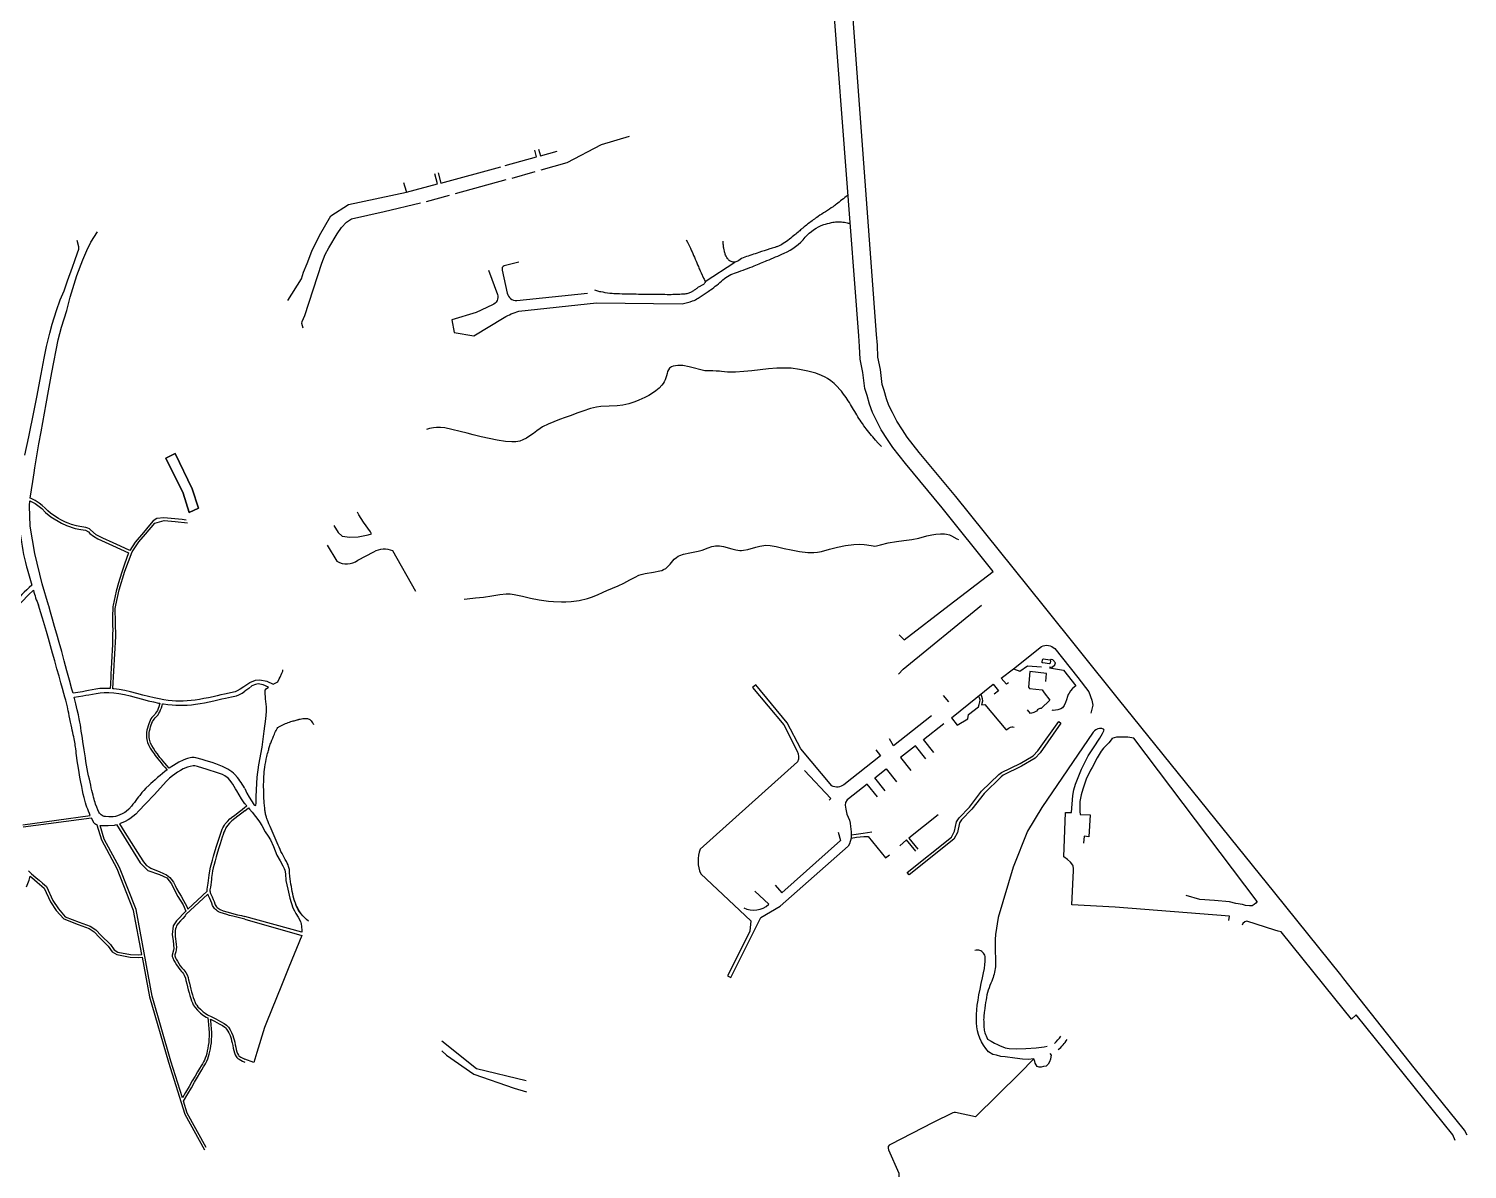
# Model space of a CAD drawing. Header units: inches. Extents: x 115195 to 116809, y 149977 to 152334.
# Drawn here: x 115895 to 116593, y 151226 to 151780 of the extents above; entities that cross this region are included whole.
import ezdxf

# ---------------------------------------------------------------- set-up
doc = ezdxf.new("R2010")
doc.units = ezdxf.units.IN
doc.header["$MEASUREMENT"] = 0
doc.layers.add('Alley', color=7, linetype='Continuous', true_color=0x005ce6)

msp = doc.modelspace()

# ---------------------------------------------------------------- linework, layer by layer
at = {"layer": 'Alley'}
for p, q in [((116102.22, 151699.88), (116126.89, 151706.67)), ((116129.68, 151707.39), (116140.89, 151710.59)), ((116088.15, 151696.09), (116099.28, 151699.05)), ((116223.47, 151657.25), (116237.82, 151666.58)), ((116341.94, 151500), (116363.38, 151516.34)), ((116338.98, 151456.15), (116341.63, 151453.02)), ((116000, 151401.85), (116000.96, 151402.52)), ((116257.52, 151364.03), (116260.74, 151360.41)), ((116254.38, 151354.75), (116247.59, 151361.21))]:
    msp.add_line(p, q, dxfattribs=at)
for points in [[(116387.54, 151500), (116345.13, 151552.8), (116327.38, 151574.17), (116321.6, 151581.56), (116319.21, 151585.16), (116316.47, 151589.43), (116314.36, 151593.61), (116312.68, 151596.95), (116311.54, 151600.21), (116310.45, 151604.23), (116309.47, 151607.22), (116308.52, 151614.45), (116307.31, 151620.49), (116307.07, 151626.24), (116306.64, 151631.46), (116289.02, 151870.43), (116285.07, 151927.22), (116284.41, 151928.81), (116284.21, 151930.29), (116283.78, 151931.24), (116280.01, 152000)], [(116363.38, 151516.34), (116338.47, 151547.36), (116320.68, 151568.77), (116314.61, 151576.52), (116312.01, 151580.46), (116308.98, 151585.16), (116306.68, 151589.74), (116304.74, 151593.57), (116303.31, 151597.66), (116302.2, 151601.76), (116301.04, 151605.3), (116300.02, 151613.04), (116298.74, 151619.46), (116298.48, 151625.7), (116298.06, 151630.8), (116280.08, 151866.05), (116279.85, 151866.54), (116279.47, 151866.86), (116278.9, 151867.05), (116278.4, 151867.08), (116257.01, 151865.25), (116257.28, 151861.89)], [(116186.52, 151727.62), (116172.89, 151723.56), (116156.31, 151714.84), (116143.69, 151711.32)], [(116126.41, 151713.44), (116141.63, 151717.67), (116140.72, 151720.95)], [(116142.6, 151721.47), (116143.51, 151718.19), (116151.63, 151720.46)], [(116093.77, 151709.94), (116095.15, 151705), (116124.27, 151712.8)], [(116076.99, 151705.28), (116077.44, 151703.67), (116078.41, 151700.59), (116093.53, 151704.67), (116092.18, 151709.5)], [(116020.75, 151647.94), (116027.45, 151658.49), (116028.44, 151661.77), (116030.17, 151665.91), (116032.44, 151671.94), (116036.14, 151679.51), (116041.65, 151689.06), (116050.36, 151694.54), (116078.41, 151700.59)], [(116028.23, 151634.54), (116027.88, 151635.64), (116027.65, 151636.73), (116027.83, 151637.76), (116029.06, 151640.65), (116037.28, 151666.03), (116039.01, 151670.37), (116040.69, 151673.57), (116044.73, 151680.35), (116046.88, 151683.41), (116049.27, 151685.98), (116051.72, 151687.66), (116067.59, 151691.21), (116085.16, 151695.33)], [(115971.42, 151541.32), (115969.55, 151541.55), (115964.14, 151542.16), (115960.62, 151542.4), (115957.27, 151542.05), (115955.5, 151541.03), (115953.62, 151538.81), (115950.8, 151535.27), (115946.62, 151530.53), (115944.08, 151526.59), (115939.52, 151528.74), (115936.08, 151530.32), (115931.01, 151532.56), (115927.7, 151534.17), (115924.96, 151536.55), (115924.45, 151537.03), (115923.69, 151537.47), (115922.67, 151537.75), (115921.79, 151537.86), (115919.83, 151538.19), (115918.14, 151538.58), (115915.84, 151539.25), (115914.24, 151539.82), (115912.92, 151540.37), (115910.67, 151541.45), (115909.39, 151542.16), (115907.75, 151543.18), (115905.66, 151544.68), (115904.23, 151545.85), (115902.94, 151547.17), (115901.58, 151548.48), (115900.14, 151549.61), (115898.1, 151550.88), (115896.21, 151551.76), (115895.7, 151551.96), (115896.32, 151555.96), (115896.98, 151560.13), (115897.64, 151564.23), (115898.03, 151566.63), (115899.98, 151578.36), (115900.98, 151584.17), (115903.4, 151597.84), (115904.56, 151604.16), (115906.21, 151612.94), (115909.31, 151628.78), (115911, 151635.07), (115913.5, 151643.04), (115915.17, 151649.61), (115918.38, 151660.05), (115921.28, 151667.66), (115923.24, 151672.19), (115925.14, 151676.22), (115928.47, 151681.38)], [(115893.2, 151572.78), (115895.06, 151581.7), (115897.59, 151594.48), (115898.87, 151601.05), (115901.02, 151612.21), (115902.5, 151619.99), (115903.61, 151625.58), (115905.19, 151632.03), (115906.45, 151636.53), (115908.53, 151643.14), (115910.3, 151648.3), (115912.25, 151652.67), (115913.89, 151657.49), (115916.25, 151664.21), (115917.39, 151667.42), (115918.69, 151671.12), (115919.34, 151672.95), (115919.34, 151673.96), (115918.61, 151677.07)], [(116309.02, 151577.1), (116307.52, 151578.69), (116306.17, 151580.17), (116305.51, 151580.92), (116304.85, 151581.68), (116304.2, 151582.44), (116303.56, 151583.21), (116302.93, 151583.99), (116302.3, 151584.77), (116301.69, 151585.56), (116301.08, 151586.35), (116300.49, 151587.16), (116299.79, 151588.15), (116299.23, 151588.98), (116298.68, 151589.82), (116298.15, 151590.66), (116297.62, 151591.51), (116297.1, 151592.37), (116296.58, 151593.22), (116296.07, 151594.08), (116295.56, 151594.95), (116295.05, 151595.81), (116294.53, 151596.66), (116294.01, 151597.52), (116293.49, 151598.38), (116292.96, 151599.22), (116292.42, 151600.06), (116291.87, 151600.9), (116291.3, 151601.72), (116290.71, 151602.53), (116289.58, 151603.98), (116288.93, 151604.75), (116287.55, 151606.22), (116286.09, 151607.61), (116284.53, 151608.88), (116282.89, 151610.01), (116281.74, 151610.67), (116279.94, 151611.54), (116277.14, 151612.6), (116273.25, 151613.69), (116269.27, 151614.5), (116265.24, 151615.02), (116262.22, 151615.17), (116258.2, 151615.06), (116254.18, 151614.73), (116250.18, 151614.3), (116246.18, 151613.84), (116242.19, 151613.44), (116238.23, 151613.18), (116234.31, 151613.2), (116231.39, 151613.49), (116230.42, 151613.63), (116228.78, 151613.62), (116227.12, 151613.75), (116223.34, 151613.82), (116215.65, 151615.74), (116212.67, 151616.41), (116210.13, 151616.34), (116209.04, 151616.23), (116207.99, 151616.03), (116207.04, 151615.7), (116206.14, 151615.09), (116205.6, 151614.35), (116205.23, 151613.45), (116204.96, 151612.45), (116204.72, 151611.41), (116204.44, 151610.37), (116204.07, 151609.41), (116203.61, 151608.51), (116203.08, 151607.67), (116202.47, 151606.88), (116201.09, 151605.42), (116199.53, 151604.11), (116197.83, 151602.92), (116196.04, 151601.83), (116194.18, 151600.84), (116191.32, 151599.52), (116189.3, 151598.73), (116186.41, 151597.83), (116183.49, 151597.21), (116180.79, 151596.89), (116176.78, 151596.69), (116172.79, 151596.43), (116170.75, 151596.13), (116167.84, 151595.45), (116164.03, 151594.26), (116161.19, 151593.24), (116158.36, 151592.18), (116155.54, 151591.12), (116152.75, 151590.1), (116149.93, 151589.06), (116147.16, 151587.92), (116144.49, 151586.55), (116143.36, 151585.84), (116141.68, 151584.67), (116140.03, 151583.45), (116138.39, 151582.25), (116136.71, 151581.15), (116134.97, 151580.24), (116133.48, 151579.7), (116132.53, 151579.49), (116131.55, 151579.36), (116129.55, 151579.3), (116126.49, 151579.53), (116122.48, 151580.14), (116118.56, 151580.92), (116114.68, 151581.79), (116110.82, 151582.75), (116107.83, 151583.54), (116096.98, 151586.14), (116095.01, 151586.34), (116093.06, 151586.35), (116091.58, 151586.2), (116089.67, 151585.81), (116088.13, 151585.36)], [(115904.64, 151500), (115901.6, 151510.33), (115897.96, 151525.18), (115895.68, 151538.44), (115895.43, 151548.25), (115895.55, 151550.62), (115898.21, 151549.4), (115901.45, 151546.91), (115903.13, 151545.09), (115905.82, 151542.93), (115910.99, 151539.83), (115913.42, 151538.75), (115917.63, 151537.32), (115920.37, 151536.77), (115922.53, 151536.45), (115923.98, 151535.69), (115924.65, 151534.84), (115926.41, 151533.48), (115928.53, 151532.21), (115930.42, 151531.4), (115935.75, 151529.05), (115943.52, 151525.41), (115941.44, 151519.93), (115939.98, 151515.58), (115938.57, 151510.84), (115937.51, 151506.82), (115936, 151500)], [(116043.14, 151538.69), (116045.2, 151535.24), (116047.21, 151533.55), (116050.85, 151533.05), (116054.98, 151533.22), (116059.78, 151534.14), (116061.44, 151534.59), (116060.96, 151535.57), (116057.59, 151540.29), (116055.23, 151543.83), (116054.58, 151545.13)], [(116043.14, 151538.69), (116045.2, 151535.24), (116047.21, 151533.55), (116050.85, 151533.05), (116054.98, 151533.22), (116059.78, 151534.14), (116061.44, 151534.59), (116060.96, 151535.57), (116057.59, 151540.29), (116055.23, 151543.83), (116054.58, 151545.13)], [(115937.33, 151500), (115938.94, 151507.42), (115941.66, 151516.55), (115945.16, 151525.85), (115948.5, 151530.77), (115951.79, 151534.43), (115956.24, 151539.88), (115960.74, 151541.08), (115966.17, 151540.65), (115972.09, 151539.93)], [(116106.38, 151502.88), (116107.93, 151503.12), (116111.91, 151503.51), (116115.87, 151503.95), (116119.84, 151504.61), (116123.81, 151505.25), (116126.78, 151505.51), (116128.82, 151505.44), (116130.78, 151505.17), (116134.7, 151504.33), (116138.62, 151503.39), (116142.8, 151502.62), (116147.47, 151501.94), (116149.78, 151501.83), (116153.77, 151501.61), (116155.76, 151501.6), (116158.38, 151501.77), (116162.35, 151502.35), (116166.26, 151503.25), (116168.35, 151503.92), (116171.13, 151505.05), (116173.87, 151506.27), (116175.78, 151507.13), (116178.54, 151508.3), (116181.3, 151509.48), (116184.02, 151510.74), (116186.84, 151512.27), (116189.49, 151513.69), (116191.31, 151514.51), (116192.4, 151514.9), (116194.36, 151515.39), (116198.44, 151516.04), (116201.41, 151516.62), (116202.35, 151516.91), (116203.24, 151517.27), (116204.32, 151517.89), (116205.08, 151518.5), (116206.45, 151519.97), (116207.11, 151520.76), (116207.77, 151521.54), (116208.45, 151522.29), (116209.5, 151523.22), (116210.31, 151523.74), (116211.17, 151524.16), (116213.02, 151524.79), (116215.98, 151525.44), (116220.03, 151526.21), (116222, 151526.73), (116224.88, 151527.8), (116226.77, 151528.47), (116227.71, 151528.71), (116228.52, 151528.83), (116229.48, 151528.87), (116230.45, 151528.8), (116232.41, 151528.45), (116236.37, 151527.39), (116238.36, 151526.9), (116240.33, 151526.61), (116241.17, 151526.59), (116242.15, 151526.65), (116244.11, 151527.01), (116248, 151528.16), (116249.95, 151528.69), (116252.01, 151529.04), (116252.99, 151529.09), (116254.95, 151528.97), (116257.91, 151528.48), (116261.86, 151527.57), (116265.28, 151526.81), (116269.28, 151526.12), (116273.28, 151525.67), (116276.25, 151525.57), (116278.07, 151525.7), (116280.01, 151526.05), (116283.86, 151527.14), (116287.68, 151528.23), (116291.64, 151529.03), (116295.63, 151529.55), (116298.63, 151529.67), (116300.62, 151529.54), (116301.99, 151529.3), (116304.96, 151528.76), (116305.65, 151528.74), (116306.63, 151528.81), (116308.58, 151529.25), (116312.39, 151530.26), (116316.33, 151530.96), (116319.86, 151531.42), (116323.83, 151531.95), (116327.19, 151532.62), (116331.05, 151533.67), (116333.5, 151534.24), (116335.48, 151534.56), (116337.69, 151534.71), (116339.71, 151534.62), (116340.7, 151534.48), (116342.17, 151534.09), (116343.09, 151533.71), (116345.73, 151532.27), (116346.44, 151531.89)], [(115890.08, 151500), (115891.59, 151501.65), (115894.93, 151505.11), (115897.28, 151507.28)], [(115892.14, 151393.43), (115924.92, 151397.82), (115924.47, 151398.88), (115924.04, 151399.92), (115923.64, 151400.94), (115923.27, 151401.94), (115922.92, 151402.94), (115922.59, 151404.01), (115922.23, 151405.25), (115921.87, 151406.68), (115921.5, 151408.28), (115921.12, 151410.06), (115920.72, 151412.02), (115920.31, 151414.15), (115919.9, 151416.46), (115919.5, 151418.76), (115919.14, 151420.84), (115918.83, 151422.71), (115918.57, 151424.37), (115918.35, 151425.82), (115918.18, 151427.06), (115918.05, 151428.08), (115917.97, 151428.9), (115917.82, 151430.36), (115917.73, 151431.11), (115917.62, 151431.89), (115917.49, 151432.68), (115917.35, 151433.49), (115917.2, 151434.32), (115917.03, 151435.17), (115916.85, 151436.07), (115916.64, 151437.05), (115916.42, 151438.12), (115916.18, 151439.28), (115915.92, 151440.52), (115915.64, 151441.85), (115915.34, 151443.26), (115915.03, 151444.75), (115914.72, 151446.22), (115914.44, 151447.54), (115914.19, 151448.7), (115913.97, 151449.72), (115913.78, 151450.58), (115913.49, 151451.87), (115912.97, 151453.85), (115912.58, 151455.3), (115912.05, 151457.18), (115911.41, 151459.51), (115910.64, 151462.28), (115909.74, 151465.49), (115908.72, 151469.15), (115907.64, 151472.97), (115906.59, 151476.68), (115905.56, 151480.29), (115904.56, 151483.79), (115903.58, 151487.18), (115902.62, 151490.46), (115901.68, 151493.63), (115900.76, 151496.7), (115899.89, 151499.6), (115899.78, 151500)], [(115916.52, 151457.27), (115916, 151459.28), (115914.87, 151463.52), (115913.59, 151468.2), (115912.28, 151472.99), (115911.02, 151477.53), (115909.82, 151481.84), (115908.68, 151485.9), (115907.6, 151489.72), (115906.58, 151493.29), (115905.62, 151496.63), (115904.72, 151499.73), (115904.64, 151500)], [(115936, 151500), (115935.93, 151499.3), (115935.78, 151497.54), (115935.7, 151495.75), (115935.68, 151493.94), (115935.71, 151492.11), (115935.76, 151490.19), (115935.77, 151488.1), (115935.76, 151485.86), (115935.72, 151483.45), (115935.65, 151480.88), (115935.54, 151478.15), (115935.41, 151475.25), (115935.25, 151472.2), (115935.09, 151469.25), (115934.94, 151466.68), (115934.82, 151464.49), (115934.72, 151462.67), (115934.64, 151461.23), (115934.58, 151460.17), (115934.54, 151459.59), (115931.7, 151459.62), (115929.58, 151459.49), (115927.59, 151459.21), (115925.75, 151458.86), (115924.05, 151458.55), (115922.48, 151458.27), (115921.06, 151458.01), (115916.52, 151457.27)], [(116000, 151460.81), (115999.49, 151460.42), (115997.73, 151459.19), (115996.29, 151458.37), (115995.17, 151457.95), (115990.03, 151456.8), (115988.35, 151456.43), (115986.5, 151456.02), (115984.49, 151455.58), (115982.32, 151455.1), (115980.1, 151454.65), (115977.95, 151454.26), (115975.87, 151453.94), (115973.86, 151453.7), (115971.92, 151453.52), (115970.04, 151453.42), (115968.24, 151453.38), (115966.5, 151453.42), (115964.71, 151453.55), (115962.75, 151453.77), (115960.62, 151454.09), (115958.33, 151454.51), (115955.86, 151455.03), (115953.23, 151455.65), (115950.43, 151456.37), (115947.46, 151457.18), (115944.48, 151457.97), (115941.64, 151458.61), (115938.94, 151459.09), (115936.38, 151459.42), (115935.84, 151459.46), (115935.85, 151459.58), (115937.26, 151484.73), (115937.06, 151498.34), (115937.33, 151500)], [(116317.33, 151466.45), (116319.58, 151469), (116357.64, 151500)], [(116317.66, 151485.58), (116320.16, 151483.17), (116341.94, 151500)], [(116500, 151360.33), (116424.18, 151454.38), (116387.54, 151500)], [(116393.19, 151478.95), (116404.35, 151464.85), (116409.76, 151457.89), (116411.24, 151453.95), (116411.66, 151451.43), (116410.68, 151447.64)], [(116000, 151460.81), (116002.33, 151462.49), (116005.07, 151463.63), (116007.23, 151463.81), (116010.64, 151463.05), (116013.69, 151461.67), (116014.92, 151462.3), (116016.02, 151462.76), (116016.68, 151464.19), (116017.1, 151465.1), (116017.96, 151466.99), (116018.1, 151467.3), (116018.33, 151468.03), (116018.33, 151468.58)], [(116000, 151460.81), (116002.33, 151462.49), (116005.07, 151463.63), (116007.23, 151463.81), (116010.64, 151463.05), (116013.69, 151461.67), (116014.92, 151462.3), (116016.02, 151462.76), (116016.68, 151464.19), (116017.1, 151465.1), (116017.96, 151466.99), (116018.1, 151467.3), (116018.33, 151468.03), (116018.33, 151468.58)], [(116373.14, 151469.06), (116376.29, 151467.9), (116379.97, 151470.62), (116386.83, 151470.02)], [(116388.81, 151462.99), (116389.16, 151466.85), (116381.11, 151467.73), (116380.38, 151460.21), (116380.87, 151459.53), (116387.13, 151458.92), (116388.06, 151457.49), (116390.76, 151453.95), (116386.55, 151449.91), (116385.97, 151449.81), (116385.3, 151449.57), (116384.78, 151449.19), (116384.27, 151448.54), (116382.99, 151447.87), (116381.43, 151447.34), (116379.93, 151449.21)], [(116390.62, 151469.54), (116397.42, 151468.41), (116403.39, 151460.84), (116401.78, 151459.51), (116400.89, 151458.37), (116400.24, 151457.33), (116399.78, 151456.59), (116399.46, 151455.72), (116398.91, 151453.97), (116398.5, 151452.77), (116397.83, 151451.35), (116396.96, 151450.24), (116396.12, 151449.74), (116394.73, 151449.26), (116392.43, 151448.9), (116391.89, 151448.96)], [(116390.72, 151470.13), (116391.98, 151469.92), (116393.32, 151470.99), (116393.54, 151471.95), (116392.27, 151473.54), (116391.5, 151473.67), (116391, 151473.35)], [(116000, 151411), (116000.96, 151408.72), (116002.02, 151406.72), (116004.31, 151403.18), (116004.73, 151402.86), (116005.09, 151402.8), (116005.22, 151402.86), (116005.36, 151403.13), (116005.45, 151403.7), (116005.47, 151405.1), (116005.49, 151407.17), (116005.7, 151413.38), (116005.88, 151416.5), (116006.81, 151422.42), (116008.4, 151431.04), (116009.37, 151438.83), (116010.06, 151444.76), (116010.44, 151448.35), (116010.53, 151449.39), (116010.46, 151450.65), (116009.97, 151454.51), (116009.77, 151457.86), (116009.84, 151458.78), (116010.27, 151459.46), (116011.4, 151460.26), (116008.82, 151461.41), (116006.47, 151461.88), (116005.12, 151461.52), (116003.42, 151460.82), (116001.84, 151459.53), (116000, 151458.32)], [(116343.02, 151445.23), (116363.37, 151461.7), (116365.89, 151458.43), (116363.79, 151456.75)], [(116000, 151411), (115999.74, 151411.31), (115999.22, 151412.13), (115998.7, 151413.03), (115998.15, 151413.89), (115997.59, 151414.73), (115997, 151415.53), (115996.39, 151416.29), (115995.09, 151417.74), (115994.41, 151418.41), (115993.64, 151419.06), (115992.72, 151419.72), (115991.65, 151420.36), (115990.43, 151421.01), (115989.06, 151421.65), (115987.54, 151422.29), (115985.87, 151422.93), (115984.05, 151423.56), (115982.24, 151424.15), (115980.63, 151424.66), (115979.21, 151425.1), (115976.09, 151425.92), (115975.42, 151426.03), (115974.95, 151426.07), (115974.18, 151426.02), (115973.36, 151425.91), (115972.07, 151425.61), (115971.13, 151425.3), (115969.99, 151424.82), (115967.88, 151423.72), (115965.28, 151422.17), (115963.28, 151420.8), (115962.09, 151422.15), (115961.15, 151423.24), (115960.28, 151424.26), (115959.48, 151425.22), (115958.74, 151426.12), (115958.08, 151426.97), (115957.47, 151427.75), (115956.46, 151429.16), (115955.58, 151430.5), (115954.83, 151431.8), (115954.21, 151433.05), (115953.95, 151433.65), (115953.74, 151434.28), (115953.58, 151434.95), (115953.49, 151435.68), (115953.45, 151436.45), (115953.48, 151437.28), (115953.57, 151438.15), (115953.72, 151439.07), (115953.93, 151440.04), (115954.19, 151441.01), (115954.47, 151441.9), (115954.79, 151442.71), (115955.14, 151443.46), (115955.52, 151444.14), (115955.94, 151444.74), (115956.38, 151445.28), (115957.34, 151446.22), (115957.8, 151446.81), (115958.24, 151447.5), (115958.66, 151448.3), (115959.06, 151449.21), (115959.44, 151450.22), (115959.8, 151451.34), (115960.03, 151452.16), (115960.41, 151452.09), (115962.57, 151451.77), (115964.58, 151451.55), (115966.42, 151451.42), (115968.22, 151451.38), (115970.09, 151451.42), (115972.01, 151451.52), (115974.01, 151451.7), (115976.06, 151451.94), (115978.19, 151452.26), (115980.37, 151452.66), (115982.62, 151453.12), (115984.83, 151453.61), (115986.88, 151454.06), (115988.77, 151454.48), (115990.5, 151454.86), (115992.08, 151455.21), (115993.51, 151455.53), (115995.88, 151456.06), (115997.08, 151456.5), (115998.6, 151457.35), (116000, 151458.32)], [(116343.02, 151445.23), (116345.78, 151441.78), (116350.93, 151444.88), (116351.34, 151446.85), (116356.11, 151450.68), (116356.49, 151451.77), (116356.85, 151453.05), (116356.99, 151454.1), (116356.71, 151455), (116356.24, 151455.93)], [(116357.28, 151456.77), (116357.72, 151455.8), (116358.04, 151454.76), (116358.09, 151453.35), (116357.63, 151451.65), (116359.33, 151451.85), (116369.49, 151439.6), (116369.64, 151439.53), (116369.98, 151439.6), (116370.66, 151440.19), (116371.12, 151440.49), (116371.74, 151440.78), (116372.41, 151440.92), (116372.93, 151440.91), (116373.5, 151440.7)], [(116333.33, 151446.31), (116314.86, 151431.78), (116313.01, 151435.07)], [(116334.48, 151428.49), (116329.5, 151434.76), (116339.43, 151442.55)], [(116477.78, 151346.97), (116478.13, 151349.07), (116422.5, 151353.43), (116401.46, 151354.53), (116402.32, 151371.24), (116402.3, 151372.19), (116402.13, 151373.34), (116402.03, 151373.81), (116400.84, 151375.25), (116399.44, 151376.44), (116397.56, 151377.87), (116398.4, 151399.35), (116401.36, 151399.35), (116401.99, 151407.6), (116402.55, 151410.34), (116403.24, 151413.04), (116406.24, 151420.34), (116409.39, 151426.81), (116412.01, 151430.67), (116415.15, 151435.48), (116416.4, 151437.64), (116417.19, 151439.27)], [(116421.08, 151435.32), (116419.54, 151433.23), (116416.93, 151430.5), (116415.77, 151429.14), (116413.84, 151425.81), (116411.37, 151421.13), (116410.56, 151419.87), (116408.4, 151415.6), (116406.78, 151410.64), (116406, 151407.96), (116405.35, 151404.65), (116405.38, 151399.76), (116405.5, 151398.38), (116410.45, 151398.19), (116409.81, 151387.48), (116407.43, 151387.92), (116407.18, 151384.43)], [(116491.42, 151356.07), (116431.66, 151435.43), (116428.71, 151435.88), (116425.66, 151435.93), (116423.13, 151435.88), (116420.97, 151435.22)], [(116330.63, 151425.45), (116325.62, 151431.79), (116318.33, 151425.97), (116323.31, 151419.67)], [(116000, 151403.62), (115999.03, 151405), (115998.36, 151406), (115997.13, 151407.97), (115996.01, 151409.91), (115995.49, 151410.83), (115994.07, 151413.16), (115993.65, 151413.79), (115992.86, 151414.83), (115991.83, 151415.94), (115990.25, 151417.18), (115989.08, 151417.72), (115986.71, 151418.59), (115981.72, 151420.25), (115976.99, 151421.69), (115975.7, 151421.95), (115974.88, 151421.94), (115973.33, 151421.65), (115972.09, 151421.29), (115970.08, 151420.49), (115968.7, 151419.78), (115967.31, 151418.93), (115965.93, 151417.97), (115964.78, 151417.15), (115963.29, 151416), (115962.39, 151415.09), (115961.77, 151414.43), (115956.03, 151408.13), (115951.77, 151403.49), (115948.54, 151400.11), (115946.97, 151398.56), (115945.58, 151397.37), (115944.12, 151396.32), (115943.36, 151395.85), (115941.79, 151395.02), (115939.05, 151393.86), (115941.66, 151389.59), (115947.76, 151379.85), (115950.36, 151375.93), (115951.23, 151374.74), (115952.25, 151373.65), (115953.25, 151372.9), (115954.37, 151372.25), (115956.3, 151371.43), (115958.27, 151370.72), (115960.52, 151369.77), (115961.95, 151369.02), (115962.78, 151368.43), (115963.53, 151367.75), (115964.2, 151367), (115965.29, 151365.45), (115966.09, 151363.96), (115966.82, 151362.46), (115967.91, 151360.47), (115968.96, 151358.67), (115970.17, 151356.63), (115971.03, 151355.1), (115971.79, 151353.63), (115972.23, 151352.36)], [(116271.7, 151419.76), (116284.5, 151406.16), (116283.6, 151405.32)], [(116310.9, 151409.87), (116305.91, 151416.19), (116311.43, 151420.54), (116316.42, 151414.23)], [(116307.14, 151406.9), (116302.08, 151413.18), (116293.1, 151406.03), (116292.49, 151405.44), (116291.63, 151404.19), (116291.51, 151402.9), (116291.78, 151400.96), (116292.32, 151398.55), (116293.54, 151395.56), (116293.88, 151394.19), (116294.08, 151392.58), (116294.39, 151389.96), (116294.33, 151386.87), (116293.57, 151384.07), (116292.87, 151382.96)], [(115972.23, 151352.36), (115981.67, 151361.12), (115981.71, 151362.1), (115981.89, 151363.14), (115982.16, 151364.98), (115982.56, 151368.91), (115982.73, 151370.01), (115983.32, 151372.75), (115984.22, 151376.2), (115984.79, 151378.19), (115986.08, 151382.52), (115986.69, 151384.48), (115987.76, 151387.79), (115988.64, 151390.29), (115989, 151391.23), (115989.32, 151391.97), (115990.02, 151393.24), (115990.44, 151393.85), (115991.46, 151395.04), (115992.69, 151396.19), (115994.13, 151397.32), (115994.93, 151397.93), (115996.68, 151399.28), (115998.63, 151400.79), (116000, 151401.85)], [(116000, 151400.21), (115998.44, 151399), (115996.62, 151397.6), (115995.02, 151396.37), (115993.64, 151395.28), (115992.47, 151394.2), (115991.51, 151393.07), (115990.75, 151391.92), (115990.16, 151390.63), (115989.81, 151389.73), (115989.41, 151388.62), (115988.97, 151387.31), (115988.47, 151385.79), (115987.92, 151384.07), (115987.33, 151382.14), (115986.68, 151380.01), (115986.05, 151377.87), (115985.49, 151375.9), (115985.01, 151374.11), (115984.6, 151372.49), (115984.27, 151371.05), (115984.02, 151369.78), (115983.84, 151368.7), (115983.74, 151367.78), (115983.68, 151366.98), (115983.53, 151365.51), (115983.38, 151364.22), (115983.21, 151363.11), (115983.01, 151361.72), (115983.01, 151361.28), (115983.06, 151360.85), (115983.14, 151360.43), (115983.26, 151360.03), (115983.41, 151359.63), (115984.03, 151358.44), (115984.62, 151357.07), (115984.99, 151356.06), (115985.36, 151354.99), (115985.6, 151354.49), (115985.89, 151354.03), (115986.22, 151353.6), (115986.59, 151353.21), (115987.01, 151352.85), (115987.48, 151352.53), (115987.99, 151352.24), (115989.44, 151351.65), (115993.05, 151350.57), (115994.64, 151350.15), (115996.42, 151349.71), (115998.39, 151349.25), (116000, 151348.86)], [(116000, 151400.21), (116001.78, 151401.56), (116002.27, 151400.98), (116003.5, 151399.48), (116006.79, 151395.29), (116007.12, 151394.84), (116008.2, 151393.01), (116009.87, 151389.97), (116011.29, 151387.86), (116012.48, 151386.07), (116013.88, 151382.84), (116015.55, 151378.68), (116017.13, 151375.83), (116018.46, 151373.42), (116019.08, 151372.14), (116019.4, 151371.38), (116019.69, 151369.54), (116019.89, 151366.3), (116020.77, 151362.07), (116021.86, 151357.81), (116023.31, 151353.08), (116023.98, 151351.52), (116024.71, 151350.29), (116025.79, 151348.53), (116026.94, 151346.41), (116027.21, 151345.78), (116027.3, 151345.38), (116027.6, 151342.25), (116027.65, 151341.25), (116000, 151348.86)], [(116336.65, 151398.28), (116322.3, 151386.93), (116326.77, 151381.46)], [(115894.94, 151370.98), (115896.38, 151369.63), (115897.4, 151368.72), (115898.62, 151367.65), (115900.05, 151366.43), (115901.68, 151365.04), (115903.62, 151363.41), (115906.77, 151356.58), (115909.42, 151352.59), (115912.77, 151348.75), (115919.51, 151346.14), (115924.87, 151344.18), (115927.65, 151342.34), (115930.25, 151339.63), (115934.66, 151335.22), (115936.48, 151332.67), (115938.33, 151331.54), (115944.43, 151330.43), (115948.49, 151330.16), (115949.86, 151330.32), (115945.89, 151351.8), (115937.97, 151372.05), (115930.47, 151385.87), (115928.32, 151393.26), (115928.18, 151393.3), (115927.63, 151393.52), (115927.15, 151393.81), (115926.76, 151394.15), (115925.49, 151396.56), (115892.38, 151392.15)], [(116287.98, 151389.8), (116289.21, 151385.76), (116260.74, 151360.41)], [(116294.33, 151386.85), (116297.01, 151387.29), (116300.46, 151387.73), (116302.63, 151387.68), (116310.99, 151377.31), (116312.95, 151378.86)], [(116294.36, 151388.47), (116296.78, 151388.87), (116300.22, 151389.31), (116304.37, 151390)], [(116325.77, 151380.64), (116321.29, 151386.12), (116318.06, 151383.12)], [(116250.47, 151348.32), (116259.95, 151353.81), (116292.87, 151382.96)], [(115893.92, 151363.17), (115895.15, 151366.45), (115895.71, 151368.48), (115896.5, 151367.78), (115899.18, 151365.46), (115902.56, 151362.6), (115905.63, 151355.94), (115908.39, 151351.8), (115912, 151347.65), (115919.06, 151344.92), (115924.28, 151343.01), (115926.81, 151341.34), (115929.32, 151338.72), (115933.66, 151334.38), (115935.58, 151331.7), (115937.85, 151330.31), (115944.27, 151329.14), (115948.52, 151328.86), (115950.1, 151329.04), (115953.66, 151309.79), (115962.8, 151278.18), (115970.77, 151252.86), (115980.31, 151235.52)], [(116000, 151347.52), (115994.17, 151348.93), (115992.56, 151349.36), (115991.13, 151349.76), (115987.93, 151350.85), (115987.23, 151351.17), (115986.65, 151351.5), (115986.11, 151351.86), (115985.63, 151352.26), (115985.21, 151352.7), (115984.83, 151353.17), (115984.51, 151353.68), (115984.24, 151354.22), (115983.84, 151355.39), (115983.43, 151356.5), (115983.01, 151357.51), (115982.33, 151358.87), (115982.11, 151359.3), (115981.94, 151359.73), (115971.34, 151349.75), (115970.95, 151349.22), (115969.76, 151347.9), (115968.72, 151346.76), (115967.59, 151345.44), (115966.95, 151344.57), (115966.8, 151344.28), (115966.54, 151343.62), (115966.34, 151342.85), (115966.19, 151341.99), (115966.08, 151340.67), (115966.08, 151339.84), (115966.15, 151339.07), (115966.32, 151337.94), (115966.48, 151336.67), (115966.61, 151335.25), (115966.69, 151333.96), (115966.67, 151332.88), (115966.64, 151332.72), (115966.37, 151331.68), (115965.98, 151330.24), (115965.91, 151329.89), (115965.94, 151329.69), (115966.34, 151328.79), (115966.68, 151328.09), (115967.22, 151327.11), (115967.85, 151326.03), (115968.59, 151324.94), (115969.43, 151323.93), (115970.31, 151322.96), (115970.83, 151322.29), (115971.29, 151321.59), (115971.87, 151320.52), (115972.4, 151319.29), (115972.44, 151319.14), (115972.66, 151318.02), (115973.03, 151316.44), (115973.37, 151315.03), (115973.73, 151313.61), (115974.11, 151312.21), (115974.49, 151310.85), (115974.88, 151309.53), (115975.27, 151308.38), (115975.82, 151307.01), (115976.17, 151306.34), (115976.59, 151305.72), (115977.17, 151305.02), (115978.34, 151303.8), (115979.75, 151302.51), (115980.61, 151301.85), (115981.74, 151301.17), (115983.88, 151300.2), (115985.87, 151299.16), (115988.16, 151297.89), (115989.83, 151296.92), (115991.06, 151296.1), (115991.53, 151295.63), (115992.03, 151295.03), (115992.81, 151293.84), (115993.55, 151292.45), (115994.15, 151290.98), (115994.48, 151289.96), (115994.77, 151288.89), (115995.04, 151287.77), (115995.3, 151286.59), (115995.55, 151285.37), (115995.81, 151284.19), (115996.11, 151283.17), (115996.46, 151282.29), (115996.84, 151281.56), (115997.1, 151281.22), (115997.51, 151280.87), (115998.05, 151280.51), (116000, 151279.52)], [(116491.42, 151356.07), (116490.85, 151355.33), (116490.11, 151354.6), (116489.09, 151354), (116487.84, 151353.94), (116485.9, 151354.2), (116484.36, 151354.61), (116481.16, 151355.19), (116478.05, 151355.94), (116470.78, 151356.6), (116463.65, 151357.08), (116456.97, 151359.01)], [(116593.49, 151242.67), (116592.12, 151245.13), (116567.79, 151275.33), (116533.57, 151318.5), (116532.08, 151320.54), (116500, 151360.33)], [(116000, 151347.52), (116027.65, 151339.56), (116021.31, 151324.18), (116017.71, 151315.33), (116010.52, 151297.43), (116009.51, 151294.92), (116005.78, 151282.81), (116004.32, 151277.87), (116000, 151279.52)], [(116245.16, 151341.73), (116237, 151325.37), (116234.32, 151320), (116235.94, 151319.19), (116250.47, 151348.32)], [(116500, 151342.27), (116486.43, 151346.58), (116485.47, 151346.31), (116484.57, 151345.46), (116484.14, 151344.57)], [(116587.67, 151240.11), (116586.55, 151242.86), (116539.61, 151301.04), (116537.36, 151299.02), (116529.25, 151309.07), (116503.13, 151341.43), (116501.65, 151341.74), (116500, 151342.27)], [(116390.82, 151282.28), (116391.39, 151281.46), (116391.35, 151280.63), (116391.16, 151279.53), (116390.67, 151278.28), (116390.05, 151277.09), (116389.11, 151276.19), (116387.82, 151275.93), (116386.61, 151275.74), (116385.6, 151275.74), (116384.72, 151275.97), (116384.26, 151276.76), (116383.73, 151277.63), (116383.46, 151278.39), (116383.09, 151279.68), (116380.36, 151279.46), (116377.53, 151279.61), (116373.8, 151280.04), (116369.11, 151280.68), (116366.95, 151280.94), (116364.99, 151281.47), (116363.22, 151281.9), (116360.98, 151283.13), (116359.73, 151284.71), (116358.63, 151286.34), (116357.68, 151288.02), (116356.88, 151289.74), (116356.24, 151291.52), (116355.76, 151293.34), (116355.42, 151295.21), (116355.24, 151297.13), (116355.19, 151299.13), (116355.23, 151301.24), (116355.37, 151303.47), (116355.61, 151305.81), (116355.95, 151308.27), (116356.39, 151310.84), (116356.92, 151313.53), (116357.55, 151316.33), (116358.18, 151319.04), (116358.68, 151321.47), (116359.06, 151323.62), (116359.33, 151325.48), (116359.47, 151327.06), (116359.5, 151328.35), (116359.41, 151329.36), (116359.19, 151330.08), (116358.9, 151330.63), (116358.57, 151331.1), (116358.19, 151331.51), (116357.78, 151331.86), (116357.32, 151332.13), (116356.83, 151332.34), (116356.29, 151332.47), (116355.72, 151332.54), (116355.08, 151332.52), (116354.39, 151332.37)], [(115981.18, 151236.63), (115971.97, 151253.37), (115970.14, 151259.2), (115972.19, 151262.7), (115973.97, 151265.72), (115975.55, 151268.4), (115976.94, 151270.75), (115978.13, 151272.76), (115979.13, 151274.44), (115979.94, 151275.79), (115980.55, 151276.8), (115981.05, 151277.68), (115981.51, 151278.64), (115981.94, 151279.67), (115982.32, 151280.78), (115982.67, 151281.96), (115982.98, 151283.22), (115983.26, 151284.55), (115983.5, 151285.96), (115983.68, 151287.46), (115983.8, 151289.04), (115983.86, 151290.72), (115983.85, 151292.49), (115983.77, 151294.36), (115983.62, 151296.31), (115983.41, 151298.36), (115983.33, 151299.02), (115985.27, 151298.01), (115987.49, 151296.78), (115989.09, 151295.85), (115990.19, 151295.12), (115990.6, 151294.72), (115991.03, 151294.19), (115991.72, 151293.13), (115992.18, 151292.3), (115992.77, 151290.98), (115993.24, 151289.55), (115993.52, 151288.52), (115993.79, 151287.42), (115994.05, 151286.24), (115994.3, 151284.98), (115994.58, 151283.75), (115994.92, 151282.64), (115995.33, 151281.65), (115995.79, 151280.78), (115996.1, 151280.38), (115996.57, 151279.96), (115997.17, 151279.53), (115998.81, 151278.64), (116000, 151278.11)], [(116136.57, 151269.05), (116112.36, 151274.94), (116095.57, 151288.25)], [(116095.59, 151283.57), (116097.87, 151281.43), (116111.15, 151272.33), (116130.7, 151265.41), (116136.74, 151263.72)]]:
    msp.add_lwpolyline(points, dxfattribs=at)
for points in [[(116292.83, 151699.22), (116292.6, 151699.03, -0.003606), (116287.19, 151694.71, -0.01246), (116285.59, 151693.51, -0.018481), (116281.9, 151691.09, 0.018665), (116278.26, 151688.7, 0.006346), (116273.69, 151685.37, 0.012941), (116271.52, 151683.65, 0.004008), (116270.25, 151682.58, -0.002958), (116268.54, 151681.12, -0.004792), (116266.43, 151679.38, -0.003671), (116263.64, 151677.16, -0.032455), (116260.64, 151675.11, -0.053508), (116258.63, 151674.19, -0.007537), (116257.23, 151673.74, 0.004443), (116254.85, 151673.01, 0.003071), (116249.5, 151671.26, 0.002392), (116242.67, 151668.95, 0.079022), (116239.78, 151667.41, -0.122453), (116237.82, 151666.58, -0.080487), (116237, 151666.58, -0.068886), (116236.1, 151666.86, -0.047036), (116235.17, 151667.4, -0.060393), (116234.55, 151667.98, -0.032449), (116233.95, 151668.78, -0.043965), (116233.6, 151669.44, -0.023202), (116233.23, 151670.46, -0.016865), (116232.82, 151671.89, -0.015781), (116232.53, 151673.29, -0.011071), (116232.22, 151675.3, -0.035461), (116232.2, 151675.69, -0.013635), (116232.24, 151676.73)], [(116212.29, 151646.3, 0.032485), (116217.36, 151647.76, 0.057837), (116220.02, 151649.08, 0.003395), (116223.87, 151651.61, 0.005858), (116226.07, 151653.12, 0.033486), (116232.06, 151657.97, -0.069199), (116235.13, 151660.11, -0.036687), (116238.6, 151661.57, 0.01483), (116247.33, 151664.79, 0.004009), (116253.44, 151667.31, 0.002908), (116261.81, 151670.91, 0.117601), (116272.09, 151678.64, -0.139978), (116281.05, 151684.79, -0.027431), (116284.73, 151685.8, -0.039583), (116287.35, 151686.15, -0.037517), (116289.59, 151686.11, -0.028667), (116292.48, 151685.67, -0.071214), (116293.91, 151685.14)], [(116214.29, 151677.37, -0.004731), (116216.32, 151673.31, -0.011618), (116217.09, 151671.63, -0.00261), (116220.17, 151664.39, 0.009245), (116221.06, 151662.36), (116221.48, 151661.47), (116222.73, 151658.79, 0.005816), (116223.15, 151657.92, -0.00752), (116223.47, 151657.25, -0.263437), (116223.42, 151656.62, -0.101537), (116222.3, 151655.55, -0.038729), (116221.12, 151654.92, 0.043899), (116220.08, 151654.35, 0.020812), (116218.69, 151653.34, -0.025082), (116217.53, 151652.51, -0.02363), (116216.28, 151651.79, -0.039007), (116215.47, 151651.45, -0.039259), (116214.49, 151651.21, -0.023302), (116212.79, 151651.01, -0.008457), (116209.38, 151650.83, -0.009161), (116206.23, 151650.78, -0.002464), (116201.49, 151650.81, -0.00113), (116191.17, 151650.95, -0.002581), (116181.93, 151651.14, -0.006536), (116178.28, 151651.28, -0.024549), (116177.18, 151651.39, -0.00605), (116172.76, 151652.12, -0.026159), (116171.89, 151652.32, -0.01122), (116169.89, 151652.94)], [(116133, 151666.56), (116125.83, 151664.71, 0.430072), (116124.95, 151662.73), (116127.35, 151651.56, 0.357181), (116131.96, 151647.89), (116166.29, 151651.52)], [(116118.2, 151662.63), (116122.55, 151650.93, -0.419227), (116120.17, 151645.86), (116112.34, 151642.18), (116100.5, 151638.57), (116101.52, 151632.48), (116111.16, 151630.8), (116125.89, 151639.65, -0.063402), (116132.99, 151642.76), (116170.69, 151646.83), (116212.29, 151646.3)], [(115837.55, 151500), (115835.96, 151502.91, -0.058314), (115842.05, 151510.33, 0.121265), (115861.21, 151540.89), (115890.46, 151550.9, 0.080368), (115894, 151518.7, 0.001395), (115896.56, 151509.77, 0.058346), (115887.4, 151500)], [(116039.9, 151529.21), (116044.68, 151521.36, 0.310312), (116054.84, 151521.86), (116062.62, 151525.97, -0.240829), (116071.63, 151526.51), (116082.82, 151506.78)], [(116370.7, 151462.24), (116369.73, 151461.63), (116367.23, 151464.63), (116373.14, 151469.06), (116386.78, 151479.94, -0.322523), (116393.19, 151478.95)], [(116306.33, 151429.77), (116308.67, 151426.78), (116290.84, 151412.84, -0.295861), (116284.94, 151412.32), (116269.95, 151430.33), (116263.26, 151442.96), (116248.04, 151461.32), (116246.52, 151460.02), (116261.63, 151441.88), (116268.14, 151429.12, -0.218458), (116268.36, 151424.01), (116221.01, 151381.57, 0.192062), (116221.3, 151369.52), (116245.56, 151346.75), (116245.16, 151341.73)], [(116027.23, 151350.07, -0.061524), (116025.15, 151353.59, -0.046421), (116023.46, 151358.73, -0.013877), (116022.53, 151363.33, -0.012966), (116021.81, 151368.3, -0.024312), (116021.63, 151370.98, 0.052985), (116021.47, 151372.2, 0.075055), (116020.1, 151375.61, -0.031215), (116016.13, 151383.45, -0.000247), (116012.2, 151392.56, -0.001676), (116011.63, 151393.91), (116011.23, 151394.85), (116010.9, 151395.65, -0.029629), (116010.39, 151397.11, -0.024294), (116009.97, 151398.96, -0.014996), (116009.67, 151401.02, -0.01117), (116009.41, 151403.79), (116009.35, 151404.69), (116009.25, 151406.41, -0.013332), (116009.08, 151411.73, -0.013776), (116009.2, 151416.88, -0.024981), (116009.65, 151421.33, -0.020829), (116010.67, 151426.6, -0.007156), (116011.41, 151429.51, -0.010964), (116011.96, 151431.39, -0.015401), (116012.7, 151433.5, -0.008248), (116014.27, 151437.38, -0.022145), (116015.44, 151439.83, -0.069826), (116015.95, 151440.54, -0.062984), (116016.5, 151440.97, -0.030523), (116017.77, 151441.65, -0.015764), (116020.39, 151442.75, -0.016183), (116023, 151443.66, -0.008756), (116024.8, 151444.18), (116028.12, 151444.94, -0.025994), (116029.49, 151445.04, -0.11337), (116031.13, 151444.7, -0.137056), (116032.19, 151443.8, -0.004789), (116033.36, 151442.04)], [(116030.84, 151346.61, -0.030944), (116027.23, 151350.07, -0.093043), (116023.46, 151358.73, -0.013877), (116022.53, 151363.33, -0.012966), (116021.81, 151368.3, -0.024312), (116021.63, 151370.98, 0.052985), (116021.47, 151372.2, 0.075055), (116020.1, 151375.61, -0.031215), (116016.13, 151383.45, -0.000247), (116012.2, 151392.56, -0.001676), (116011.63, 151393.91), (116011.23, 151394.85), (116010.9, 151395.65, -0.029629), (116010.39, 151397.11, -0.024294), (116009.97, 151398.96, -0.014996), (116009.67, 151401.02, -0.01117), (116009.41, 151403.79), (116009.35, 151404.69), (116009.25, 151406.41, -0.013332), (116009.08, 151411.73, -0.013776), (116009.2, 151416.88, -0.024981), (116009.65, 151421.33, -0.020829), (116010.67, 151426.6, -0.007156), (116011.41, 151429.51, -0.010964), (116011.96, 151431.39, -0.015401), (116012.7, 151433.5, -0.008248), (116014.27, 151437.38, -0.022145), (116015.44, 151439.83, -0.069826), (116015.95, 151440.54, -0.062984), (116016.5, 151440.97, -0.030523), (116017.77, 151441.65, -0.015764), (116020.39, 151442.75, -0.016183), (116023, 151443.66, -0.008756), (116024.8, 151444.18, -0.007737), (116026.84, 151444.71, -0.027482), (116028.12, 151444.94, -0.025994), (116029.49, 151445.04, -0.11337), (116031.13, 151444.7, -0.137056), (116032.19, 151443.8)], [(116417.19, 151439.27), (116416.86, 151439.86), (116416.13, 151440.12), (116415, 151440.12), (116414.09, 151439.97), (116413.1, 151439.53), (116412.48, 151439.04), (116411.85, 151438.29), (116386.9, 151401.72), (116380.02, 151390.29), (116373.08, 151372.77), (116365.76, 151348.38), (116364.5, 151340.18, 0.025931), (116364.26, 151336.65, 0.017491), (116364.41, 151328.74, -0.03206), (116364.36, 151324.42, -0.087691), (116362.6, 151317.51, 0.065489), (116359.84, 151308.4, 0.007096), (116359.04, 151303.03, 0.013986), (116358.74, 151300.29, 0.022241), (116358.69, 151298.77, 0.008746), (116358.8, 151294.92, 0.077697), (116359.32, 151292.35, 0.001365), (116360.63, 151289.3), (116362.32, 151288.29), (116363.9, 151287.41), (116365.37, 151286.65), (116366.73, 151286.02), (116367.98, 151285.52), (116369.11, 151285.14), (116370.13, 151284.89), (116371.05, 151284.76), (116374.8, 151284.63), (116379.21, 151284.73), (116384.15, 151285.11), (116385.45, 151285.25), (116386.77, 151285.42), (116388.12, 151285.6), (116389.49, 151285.81)], [(116383.09, 151279.68), (116376.18, 151272.78), (116354.65, 151251.63), (116344.96, 151253.61, 0.165507), (116343.68, 151253.45), (116334.24, 151248.83), (116313.38, 151238.21, 0.400399), (116312.46, 151235.61), (116317.57, 151224.27), (116317.46, 151220.79), (116313.3, 151209.09), (116300.62, 151190.11)]]:
    msp.add_lwpolyline(points, format="xyb", dxfattribs=at)
for points in [[(115977.45, 151547.15), (115974.42, 151556.57), (115966.04, 151573.6), (115961.56, 151571.39), (115969.94, 151554.36), (115972.97, 151544.95)], [(115977.45, 151547.15), (115972.97, 151544.95), (115969.94, 151554.36), (115961.56, 151571.39), (115966.04, 151573.6), (115974.42, 151556.57)], [(116387.67, 151473.88), (116390.76, 151473.44), (116391, 151473.35), (116391.13, 151473.02), (116391.01, 151471.83), (116390.89, 151471.65), (116390.6, 151471.59), (116387.34, 151471.94), (116387.14, 151472.04), (116387.11, 151472.28), (116387.23, 151473.5), (116387.38, 151473.74)], [(115917.03, 151455.33), (115921.32, 151456.03), (115922.72, 151456.28), (115924.25, 151456.55), (115925.91, 151456.86), (115927.71, 151457.19), (115929.64, 151457.47), (115931.72, 151457.59), (115933.95, 151457.56), (115936.32, 151457.38), (115938.83, 151457.06), (115941.49, 151456.58), (115944.3, 151455.94), (115947.25, 151455.16), (115950.2, 151454.35), (115952.99, 151453.64), (115955.62, 151453.03), (115958.1, 151452.51), (115958.75, 151452.4), (115958.57, 151451.76), (115958.23, 151450.72), (115957.86, 151449.77), (115957.47, 151448.92), (115957.06, 151448.16), (115956.63, 151447.5), (115956.17, 151446.93), (115955.22, 151445.98), (115954.77, 151445.43), (115954.35, 151444.79), (115953.95, 151444.07), (115953.59, 151443.27), (115953.25, 151442.38), (115952.95, 151441.4), (115952.67, 151440.35), (115952.43, 151439.27), (115952.27, 151438.26), (115952.17, 151437.29), (115952.14, 151436.38), (115952.18, 151435.53), (115952.29, 151434.72), (115952.46, 151433.98), (115952.7, 151433.28), (115953.31, 151431.94), (115954.04, 151430.57), (115954.89, 151429.17), (115955.86, 151427.75), (115956.41, 151427), (115957.03, 151426.2), (115957.71, 151425.34), (115958.46, 151424.42), (115959.28, 151423.44), (115960.16, 151422.4), (115961.11, 151421.3), (115962.23, 151420.03), (115961.16, 151419.21), (115960.02, 151418.3), (115958.83, 151417.33), (115957.6, 151416.29), (115956.4, 151415.26), (115955.3, 151414.3), (115954.31, 151413.41), (115953.42, 151412.59), (115951.94, 151411.19), (115950.88, 151410.07), (115949.95, 151408.99), (115948.88, 151407.66), (115948.29, 151406.9), (115947.66, 151406.09), (115947, 151405.21), (115946.29, 151404.27), (115945.58, 151403.34), (115944.89, 151402.49), (115943.54, 151401.03), (115942.25, 151399.87), (115941.63, 151399.41), (115940.43, 151398.71), (115939.28, 151398.15), (115938.17, 151397.73), (115937.1, 151397.43), (115936.07, 151397.26), (115935.02, 151397.18), (115933.92, 151397.18), (115932.21, 151397.33), (115931.65, 151397.45), (115931.12, 151397.62), (115930.64, 151397.86), (115930.19, 151398.17), (115929.79, 151398.54), (115929.42, 151398.97), (115929.09, 151399.47), (115928.53, 151400.64), (115928.01, 151401.96), (115927.5, 151403.41), (115927.25, 151404.18), (115927.01, 151404.99), (115926.77, 151405.84), (115926.52, 151406.74), (115926.27, 151407.73), (115926, 151408.81), (115925.71, 151409.98), (115925.41, 151411.24), (115925.1, 151412.58), (115924.78, 151414.02), (115924.44, 151415.54), (115924.1, 151417.13), (115923.77, 151418.78), (115923.44, 151420.49), (115923.12, 151422.25), (115922.81, 151424.06), (115922.5, 151425.93), (115922.2, 151427.86), (115921.9, 151429.84), (115921.61, 151431.8), (115921.33, 151433.69), (115921.06, 151435.48), (115920.8, 151437.2), (115920.55, 151438.83), (115920.31, 151440.38), (115920.07, 151441.84), (115919.85, 151443.22), (115919.56, 151444.78), (115919.13, 151446.79), (115918.56, 151449.24), (115917.85, 151452.14)], [(116322.54, 151369.02), (116321.47, 151370.13), (116343.05, 151387.42), (116344.59, 151390.21), (116345.58, 151394.84), (116346.76, 151396.74), (116351.74, 151401.98), (116357.72, 151409.66), (116366.12, 151417.83), (116367.3, 151418.84), (116376.4, 151423.15), (116382.76, 151426.92), (116384.92, 151429.31), (116395.22, 151443.49), (116396.21, 151442.69), (116386.11, 151428.33), (116383.74, 151425.71), (116377.13, 151421.79), (116368.15, 151417.54), (116367.16, 151416.69), (116358.87, 151408.63), (116352.91, 151400.97), (116347.99, 151395.8), (116347.03, 151394.26), (116346.05, 151389.66), (116344.26, 151386.41)], [(115929.75, 151393), (115930.31, 151392.97), (115933.59, 151393.08), (115936.62, 151393.24), (115937.57, 151393.45), (115949.06, 151374.93), (115952.83, 151371.25), (115958.58, 151369.28), (115962.12, 151367.55), (115964.31, 151364.74), (115965.6, 151361.91), (115967.47, 151358.61), (115969.98, 151354.43), (115971.36, 151351.51), (115966.8, 151346.66), (115965.18, 151344.3), (115964.64, 151340.13), (115965.16, 151337.08), (115965.46, 151333.36), (115965.25, 151332.51), (115964.7, 151330.07), (115964.67, 151329.48), (115964.97, 151328.69), (115965.52, 151327.5), (115966.09, 151326.46), (115966.76, 151325.32), (115967.53, 151324.18), (115968.38, 151323.15), (115969.24, 151322.2), (115969.74, 151321.57), (115970.16, 151320.94), (115970.52, 151320.31), (115971.13, 151318.96), (115971.16, 151318.84), (115971.37, 151317.78), (115971.75, 151316.18), (115972.1, 151314.74), (115972.47, 151313.28), (115972.86, 151311.85), (115973.26, 151310.44), (115973.66, 151309.07), (115974.07, 151307.87), (115974.47, 151306.85), (115974.86, 151306.02), (115975.27, 151305.33), (115975.82, 151304.59), (115976.97, 151303.33), (115978.47, 151301.9), (115979.89, 151300.75), (115981.1, 151300.02), (115981.93, 151299.68), (115982.12, 151298.23), (115982.33, 151296.23), (115982.47, 151294.32), (115982.55, 151292.51), (115982.56, 151290.79), (115982.51, 151289.17), (115982.4, 151287.63), (115982.22, 151286.19), (115981.99, 151284.84), (115981.72, 151283.55), (115981.42, 151282.34), (115981.09, 151281.2), (115980.71, 151280.13), (115980.3, 151279.14), (115979.86, 151278.21), (115979.37, 151277.36), (115978.78, 151276.37), (115977.98, 151275.05), (115976.99, 151273.39), (115975.81, 151271.39), (115974.42, 151269.05), (115972.85, 151266.37), (115971.07, 151263.36), (115969.61, 151260.87), (115964.04, 151278.56), (115954.93, 151310.09), (115947.15, 151352.16), (115939.15, 151372.6), (115931.68, 151386.37)]]:
    msp.add_lwpolyline(points, close=True, dxfattribs=at)
for centre, radius, start, end in [((115939.36, 151517.62), 43.33, 193.80536, 203.9902), ((115860.78, 151281.37), 185.28, 40.83398, 41.2854), ((116247.01, 151363.04), 11.09, 244.39322, 311.68374), ((116379.88, 151301.89), 19.7, 311.82225, 325.66548), ((116379.74, 151302.53), 23.75, 309.47542, 325.46309)]:
    msp.add_arc(centre, radius, start, end, dxfattribs=at)

doc.saveas('drawing.dxf')
